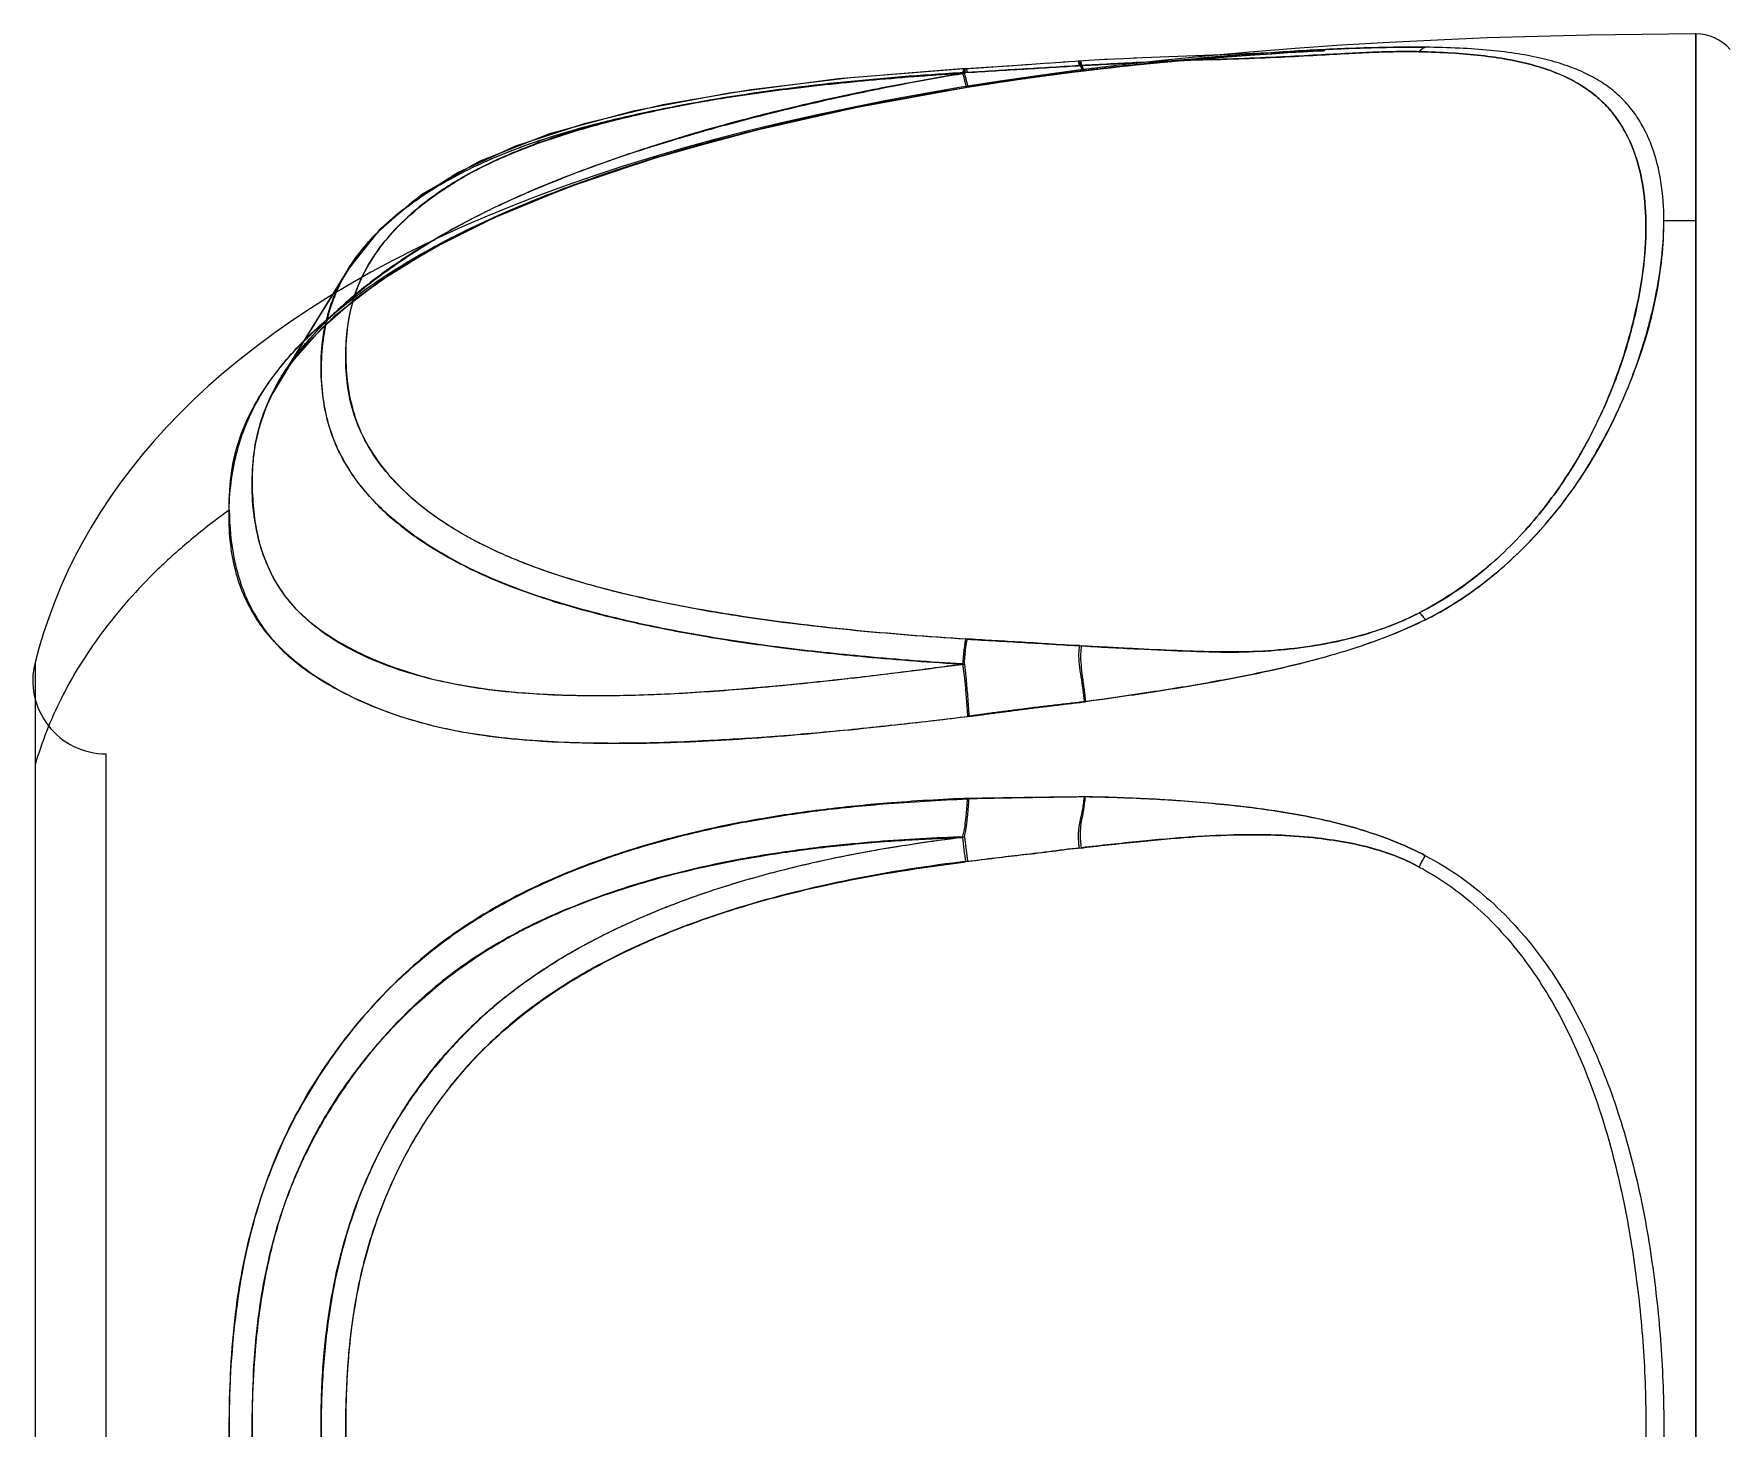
# Model space of a CAD drawing. Header units: millimetres. Extents: x 4086 to 8300, y 123 to 1549.
# Drawn here: x 7337.46 to 7352.25, y 832.77 to 844.93 of the extents above; entities that cross this region are included whole.
import ezdxf

# ---------------------------------------------------------------- set-up
doc = ezdxf.new("R2010")
doc.units = ezdxf.units.MM
doc.layers.add('端子', color=102, linetype='Continuous')

msp = doc.modelspace()

# ---------------------------------------------------------------- linework, layer by layer
at = {"layer": '端子', "color": 0, "linetype": 'Continuous'}
for p, q in [((7351.95, 844.928), (7351.95, 820.609)), ((7351.952, 844.928), (7351.952, 820.609)), ((7346.306, 844.672), (7346.128, 844.66)), ((7346.453, 844.682), (7346.29, 844.671)), ((7346.588, 844.692), (7346.437, 844.681)), ((7346.823, 844.705), (7346.779, 844.702)), ((7346.948, 844.711), (7346.819, 844.705)), ((7347.074, 844.716), (7346.909, 844.709)), ((7347.017, 844.652), (7347.136, 844.665)), ((7347.895, 844.748), (7347.051, 844.716)), ((7347.135, 844.665), (7347.256, 844.677)), ((7347.25, 844.676), (7347.383, 844.689)), ((7347.371, 844.687), (7347.508, 844.7)), ((7347.505, 844.7), (7347.665, 844.713)), ((7347.569, 844.736), (7347.536, 844.735)), ((7347.657, 844.712), (7347.801, 844.724)), ((7347.785, 844.744), (7347.76, 844.743)), ((7347.796, 844.724), (7347.949, 844.735)), ((7348.229, 844.762), (7347.889, 844.748)), ((7347.947, 844.735), (7348.108, 844.746)), ((7348.103, 844.746), (7348.256, 844.756)), ((7348.674, 844.78), (7348.213, 844.761)), ((7348.253, 844.756), (7348.396, 844.765)), ((7348.396, 844.765), (7348.53, 844.772)), ((7348.526, 844.772), (7348.612, 844.777)), ((7348.609, 844.777), (7348.702, 844.781)), ((7348.719, 844.782), (7348.672, 844.78)), ((7345.827, 844.499), (7345.957, 844.519)), ((7345.907, 844.511), (7346.08, 844.536)), ((7346.042, 844.531), (7346.204, 844.554)), ((7346.17, 844.549), (7346.355, 844.574)), ((7346.344, 844.573), (7346.426, 844.583)), ((7346.423, 844.583), (7346.496, 844.592)), ((7346.493, 844.592), (7346.739, 844.621)), ((7346.733, 844.621), (7346.849, 844.634)), ((7346.845, 844.634), (7346.91, 844.641)), ((7346.906, 844.641), (7347.025, 844.653)), ((7345.598, 844.463), (7345.867, 844.505)), ((7345.615, 844.466), (7345.75, 844.487)), ((7340.201, 842.875), (7339.626, 841.947)), ((7340.208, 842.883), (7339.639, 841.965)), ((7337.473, 839.446), (7337.473, 826.091)), ((7338.093, 826.889), (7338.093, 838.649)), ((7345.575, 837.925), (7345.601, 837.713))]:
    msp.add_line(p, q, dxfattribs=at)
for points in [[(7346.819, 844.705), (7346.796, 844.704), (7346.571, 844.691)], [(7345.572, 844.623), (7344.581, 844.545), (7343.714, 844.441), (7342.945, 844.309), (7342.259, 844.145), (7341.663, 843.949), (7341.163, 843.721), (7340.757, 843.461), (7340.436, 843.175), (7340.192, 842.86)], [(7345.586, 844.626), (7344.478, 844.536), (7343.524, 844.413), (7342.687, 844.254), (7341.959, 844.057), (7341.346, 843.815), (7340.854, 843.534), (7340.474, 843.218), (7340.195, 842.865)], [(7346.128, 844.66), (7345.946, 844.646), (7345.745, 844.633), (7345.572, 844.622)], [(7346.145, 844.662), (7345.963, 844.648), (7345.762, 844.635), (7345.587, 844.625)], [(7339.623, 841.943), (7339.815, 842.199), (7340.099, 842.481), (7340.476, 842.773), (7340.933, 843.055), (7341.472, 843.325), (7342.112, 843.589), (7342.85, 843.84), (7343.675, 844.071), (7344.593, 844.28), (7345.614, 844.466)], [(7339.523, 841.753), (7339.711, 842.065), (7339.974, 842.363), (7340.273, 842.623), (7340.624, 842.87), (7341.076, 843.133), (7341.628, 843.396), (7342.262, 843.645), (7342.98, 843.879), (7343.779, 844.095), (7344.652, 844.291)]]:
    msp.add_lwpolyline(points, dxfattribs=at)
for centre, radius, start, end in [((7351.952, 844.528), 0.4, 41.6106, 90), ((7352.126, 776.041), 67.258, 90.15003, 90.38633), ((7338.093, 839.289), 0.64, 165.7318, 270), ((7275.228, 829.138), 70.879, 6.94435, 7.11695)]:
    msp.add_arc(centre, radius, start, end, dxfattribs=at)
msp.add_open_spline([(7351.95, 844.928), (7341.855, 844.898), (7338.198, 842.297), (7337.473, 839.446)], degree=3, dxfattribs=at)
for points, knots in [([(7349.595, 844.812), (7349.513, 844.813), (7349.344, 844.813), (7349.087, 844.807), (7348.823, 844.798), (7348.554, 844.784), (7348.281, 844.767), (7348.006, 844.747), (7347.73, 844.725), (7347.454, 844.7), (7347.176, 844.672), (7346.899, 844.642), (7346.714, 844.62), (7346.621, 844.608)], [0, 0, 0, 0, 0.08305, 0.169549, 0.258491, 0.348955, 0.440734, 0.533177, 0.625964, 0.719235, 0.812637, 0.906307, 1, 1, 1, 1]), ([(7346.63, 844.61), (7346.723, 844.621), (7346.907, 844.643), (7347.184, 844.673), (7347.461, 844.7), (7347.736, 844.725), (7348.012, 844.748), (7348.285, 844.768), (7348.557, 844.785), (7348.826, 844.798), (7349.089, 844.808), (7349.345, 844.813), (7349.513, 844.813), (7349.595, 844.812)], [0, 0, 0, 0, 0.093854, 0.187473, 0.280958, 0.374134, 0.466901, 0.559404, 0.651198, 0.741598, 0.830517, 0.916949, 1, 1, 1, 1]), ([(7349.595, 844.812), (7349.592, 844.811), (7349.587, 844.81), (7349.578, 844.806), (7349.57, 844.802), (7349.562, 844.796), (7349.555, 844.789), (7349.548, 844.782), (7349.543, 844.776), (7349.541, 844.773)], [0, 0, 0, 0, 0.13229, 0.266119, 0.402908, 0.543669, 0.689611, 0.841365, 1, 1, 1, 1]), ([(7349.541, 844.773), (7349.548, 844.783), (7349.564, 844.8), (7349.585, 844.81), (7349.595, 844.812)], [0, 0, 0, 0, 0.529943, 1, 1, 1, 1]), ([(7349.595, 839.819), (7349.796, 839.922), (7350.165, 840.164), (7350.554, 840.539), (7350.812, 840.859), (7351.029, 841.173), (7351.248, 841.568), (7351.443, 842.037), (7351.574, 842.484), (7351.653, 842.902), (7351.682, 843.285), (7351.659, 843.633), (7351.594, 843.896), (7351.514, 844.082), (7351.441, 844.208), (7351.352, 844.323), (7351.246, 844.426), (7351.12, 844.517), (7350.974, 844.595), (7350.806, 844.662), (7350.614, 844.716), (7350.397, 844.758), (7350.153, 844.787), (7349.883, 844.806), (7349.694, 844.811), (7349.595, 844.812)], [0, 0, 0, 0, 0.093655, 0.182269, 0.224277, 0.264735, 0.341123, 0.4115, 0.476113, 0.534932, 0.588061, 0.635971, 0.679501, 0.700039, 0.720083, 0.740009, 0.760315, 0.781569, 0.804342, 0.829193, 0.856685, 0.887306, 0.921319, 0.958874, 1, 1, 1, 1]), ([(7346.578, 844.651), (7346.575, 844.664), (7346.566, 844.706), (7346.579, 844.665), (7346.591, 844.645), (7346.598, 844.614), (7346.617, 844.606), (7346.621, 844.608)], [0, 0, 0, 0, 0.282396, 0.38473, 0.655966, 0.896884, 1, 1, 1, 1]), ([(7346.578, 844.651), (7346.748, 844.661), (7347.072, 844.678), (7347.535, 844.701), (7347.95, 844.709), (7348.317, 844.726), (7348.637, 844.742), (7348.914, 844.758), (7349.151, 844.77), (7349.356, 844.775), (7349.483, 844.775), (7349.541, 844.773)], [0, 0, 0, 0, 0.172222, 0.328315, 0.468722, 0.592389, 0.69983, 0.792752, 0.872377, 0.940554, 1, 1, 1, 1]), ([(7346.596, 844.653), (7346.593, 844.666), (7346.583, 844.712), (7346.596, 844.658), (7346.605, 844.639), (7346.615, 844.605), (7346.628, 844.608), (7346.63, 844.61)], [0, 0, 0, 0, 0.284662, 0.464129, 0.73404, 0.948518, 1, 1, 1, 1]), ([(7349.541, 844.773), (7349.483, 844.775), (7349.357, 844.775), (7349.153, 844.77), (7348.916, 844.758), (7348.641, 844.743), (7348.323, 844.727), (7347.958, 844.71), (7347.546, 844.701), (7347.086, 844.679), (7346.764, 844.662), (7346.596, 844.653)], [0, 0, 0, 0, 0.059614, 0.127925, 0.207646, 0.300651, 0.408165, 0.53183, 0.672127, 0.828046, 1, 1, 1, 1]), ([(7349.541, 839.88), (7349.733, 839.977), (7350.084, 840.21), (7350.52, 840.638), (7350.859, 841.098), (7351.114, 841.564), (7351.297, 842.02), (7351.422, 842.453), (7351.499, 842.86), (7351.525, 843.235), (7351.503, 843.576), (7351.442, 843.836), (7351.367, 844.02), (7351.297, 844.146), (7351.212, 844.261), (7351.111, 844.365), (7350.992, 844.457), (7350.799, 844.57), (7350.567, 844.653), (7350.305, 844.71), (7350.072, 844.743), (7349.815, 844.764), (7349.635, 844.771), (7349.541, 844.773)], [0, 0, 0, 0, 0.092667, 0.180314, 0.262172, 0.338241, 0.408663, 0.473534, 0.532773, 0.586593, 0.63539, 0.679813, 0.700767, 0.721222, 0.741564, 0.762228, 0.783695, 0.806506, 0.8584, 0.888721, 0.922371, 0.959465, 1, 1, 1, 1]), ([(7349.541, 844.773), (7349.636, 844.771), (7349.816, 844.765), (7350.073, 844.743), (7350.304, 844.71), (7350.511, 844.665), (7350.694, 844.608), (7350.853, 844.539), (7350.992, 844.458), (7351.111, 844.365), (7351.212, 844.261), (7351.325, 844.107), (7351.431, 843.882), (7351.503, 843.577), (7351.525, 843.235), (7351.498, 842.86), (7351.423, 842.453), (7351.299, 842.019), (7351.113, 841.564), (7350.859, 841.099), (7350.521, 840.637), (7350.084, 840.211), (7349.732, 839.978), (7349.541, 839.88)], [0, 0, 0, 0, 0.040629, 0.077683, 0.111251, 0.141524, 0.168803, 0.19358, 0.216413, 0.237851, 0.258449, 0.278751, 0.320152, 0.364602, 0.413348, 0.467156, 0.526458, 0.59133, 0.661711, 0.73782, 0.819646, 0.907369, 1, 1, 1, 1]), ([(7345.575, 844.586), (7345.447, 844.565), (7345.193, 844.521), (7344.792, 844.445), (7344.441, 844.372), (7344.152, 844.306), (7343.9, 844.245), (7343.61, 844.171), (7343.26, 844.074), (7342.888, 843.961), (7342.516, 843.837), (7342.169, 843.709), (7341.853, 843.582), (7341.559, 843.453), (7341.294, 843.323), (7341.047, 843.191), (7340.823, 843.058), (7340.617, 842.923), (7340.438, 842.794), (7340.293, 842.68), (7340.182, 842.584), (7340.092, 842.503), (7339.999, 842.413), (7339.888, 842.296), (7339.78, 842.169), (7339.682, 842.036), (7339.59, 841.893), (7339.505, 841.728), (7339.434, 841.541), (7339.385, 841.342), (7339.363, 841.114), (7339.366, 840.882), (7339.392, 840.634), (7339.453, 840.383), (7339.573, 840.121), (7339.767, 839.876), (7340.042, 839.663), (7340.37, 839.489), (7340.732, 839.353), (7341.069, 839.268), (7341.417, 839.209), (7341.753, 839.175), (7342.118, 839.159), (7342.469, 839.156), (7342.826, 839.165), (7343.177, 839.182), (7343.501, 839.205), (7343.792, 839.229), (7344.007, 839.249), (7344.189, 839.268), (7344.366, 839.286), (7344.603, 839.312), (7344.862, 839.343), (7345.115, 839.374), (7345.343, 839.404), (7345.49, 839.424), (7345.56, 839.433)], [0, 0, 0, 0, 0.026108, 0.052247, 0.082387, 0.098715, 0.11217, 0.134728, 0.15924, 0.185575, 0.21327, 0.238441, 0.260294, 0.282204, 0.303259, 0.320038, 0.33865, 0.356093, 0.369734, 0.383207, 0.393386, 0.399408, 0.40762, 0.419485, 0.432167, 0.441199, 0.452831, 0.466576, 0.478664, 0.493083, 0.507898, 0.524879, 0.53996, 0.558093, 0.576997, 0.59765, 0.620531, 0.646835, 0.672489, 0.698558, 0.716873, 0.743782, 0.766859, 0.790644, 0.814806, 0.839001, 0.861662, 0.880505, 0.898002, 0.905394, 0.917352, 0.934052, 0.953515, 0.970057, 0.985575, 1, 1, 1, 1]), ([(7345.575, 839.43), (7345.317, 839.396), (7344.818, 839.331), (7344.092, 839.251), (7343.417, 839.192), (7342.798, 839.158), (7342.238, 839.151), (7341.734, 839.173), (7341.281, 839.225), (7340.874, 839.308), (7340.509, 839.424), (7340.188, 839.57), (7339.915, 839.748), (7339.696, 839.956), (7339.537, 840.195), (7339.433, 840.453), (7339.377, 840.721), (7339.36, 840.992), (7339.376, 841.263), (7339.433, 841.534), (7339.539, 841.804), (7339.7, 842.073), (7339.92, 842.337), (7340.193, 842.598), (7340.513, 842.85), (7340.874, 843.091), (7341.275, 843.319), (7341.72, 843.532), (7342.217, 843.734), (7342.774, 843.926), (7343.392, 844.111), (7344.069, 844.286), (7344.798, 844.447), (7345.301, 844.541), (7345.56, 844.584)], [0, 0, 0, 0, 0.052505, 0.101852, 0.147629, 0.18944, 0.227057, 0.26084, 0.291337, 0.319158, 0.344849, 0.368518, 0.390259, 0.410347, 0.429317, 0.447806, 0.466165, 0.484448, 0.502592, 0.520943, 0.54013, 0.560929, 0.584038, 0.60949, 0.63703, 0.666326, 0.697193, 0.730192, 0.766071, 0.805552, 0.84913, 0.896445, 0.946924, 1, 1, 1, 1]), ([(7345.56, 839.433), (7345.278, 839.45), (7344.75, 839.49), (7344.014, 839.568), (7343.378, 839.66), (7342.831, 839.763), (7342.363, 839.873), (7341.967, 839.986), (7341.631, 840.104), (7341.34, 840.227), (7341.08, 840.359), (7340.843, 840.503), (7340.632, 840.659), (7340.449, 840.825), (7340.295, 841), (7340.169, 841.187), (7340.072, 841.391), (7340.003, 841.62), (7339.966, 841.876), (7339.963, 842.143), (7339.999, 842.398), (7340.07, 842.629), (7340.171, 842.836), (7340.302, 843.028), (7340.462, 843.207), (7340.649, 843.373), (7340.862, 843.528), (7341.099, 843.671), (7341.361, 843.803), (7341.656, 843.925), (7341.993, 844.041), (7342.388, 844.152), (7342.857, 844.261), (7343.412, 844.364), (7344.065, 844.456), (7344.797, 844.533), (7345.312, 844.571), (7345.575, 844.586)], [0, 0, 0, 0, 0.063259, 0.118185, 0.16549, 0.206791, 0.242539, 0.272857, 0.298935, 0.32205, 0.343499, 0.364119, 0.38381, 0.402025, 0.419264, 0.435836, 0.452145, 0.469604, 0.489142, 0.509798, 0.529129, 0.546522, 0.563415, 0.580582, 0.598273, 0.616863, 0.63641, 0.657047, 0.678659, 0.702019, 0.728188, 0.758259, 0.793831, 0.835631, 0.884455, 0.941205, 1, 1, 1, 1]), ([(7345.56, 844.584), (7345.279, 844.567), (7344.753, 844.528), (7344.018, 844.449), (7343.384, 844.357), (7342.837, 844.255), (7342.37, 844.147), (7341.974, 844.034), (7341.637, 843.917), (7341.346, 843.794), (7341.086, 843.662), (7340.85, 843.519), (7340.639, 843.365), (7340.454, 843.201), (7340.3, 843.025), (7340.175, 842.837), (7340.076, 842.634), (7340.005, 842.408), (7339.967, 842.156), (7339.963, 841.89), (7339.996, 841.633), (7340.065, 841.401), (7340.165, 841.193), (7340.294, 841), (7340.451, 840.821), (7340.636, 840.654), (7340.847, 840.499), (7341.081, 840.356), (7341.341, 840.224), (7341.632, 840.102), (7341.964, 839.986), (7342.353, 839.874), (7342.814, 839.766), (7343.36, 839.662), (7344.002, 839.569), (7344.751, 839.488), (7345.287, 839.448), (7345.575, 839.431)], [0, 0, 0, 0, 0.063077, 0.117871, 0.165084, 0.20632, 0.24203, 0.272332, 0.2984, 0.321517, 0.342943, 0.363495, 0.383108, 0.401306, 0.418603, 0.435325, 0.451618, 0.468828, 0.48798, 0.508562, 0.528087, 0.545576, 0.562417, 0.579508, 0.59715, 0.615664, 0.635071, 0.655531, 0.676994, 0.700157, 0.725972, 0.755582, 0.790616, 0.831747, 0.879773, 0.935578, 1, 1, 1, 1]), ([(7345.601, 844.594), (7345.263, 844.573), (7344.591, 844.522), (7343.6, 844.401), (7342.798, 844.25), (7342.188, 844.09), (7341.765, 843.948), (7341.38, 843.781), (7341.042, 843.589), (7340.758, 843.375), (7340.53, 843.144), (7340.36, 842.898), (7340.248, 842.644), (7340.191, 842.385), (7340.177, 842.126), (7340.193, 841.868), (7340.247, 841.609), (7340.355, 841.353), (7340.525, 841.108), (7340.752, 840.876), (7341.035, 840.662), (7341.37, 840.469), (7341.753, 840.302), (7342.175, 840.16), (7342.626, 840.039), (7343.096, 839.938), (7343.745, 839.826), (7344.577, 839.725), (7345.248, 839.673), (7345.586, 839.652)], [0, 0, 0, 0, 0.078487, 0.155938, 0.231116, 0.267307, 0.301897, 0.33436, 0.36429, 0.391601, 0.416458, 0.43918, 0.4603, 0.48044, 0.500281, 0.520144, 0.540259, 0.561254, 0.583983, 0.608874, 0.636146, 0.665918, 0.698214, 0.73273, 0.768928, 0.80618, 0.844107, 0.921482, 1, 1, 1, 1]), ([(7345.601, 839.65), (7345.263, 839.67), (7344.591, 839.722), (7343.6, 839.843), (7342.798, 839.993), (7342.188, 840.153), (7341.765, 840.295), (7341.38, 840.463), (7341.042, 840.655), (7340.758, 840.869), (7340.53, 841.1), (7340.36, 841.345), (7340.248, 841.599), (7340.191, 841.859), (7340.177, 842.117), (7340.193, 842.376), (7340.247, 842.635), (7340.355, 842.891), (7340.525, 843.135), (7340.752, 843.367), (7341.035, 843.582), (7341.37, 843.775), (7341.753, 843.941), (7342.175, 844.084), (7342.626, 844.204), (7343.096, 844.305), (7343.745, 844.418), (7344.577, 844.518), (7345.248, 844.57), (7345.586, 844.591)], [0, 0, 0, 0, 0.078486, 0.155938, 0.231117, 0.267307, 0.301897, 0.33436, 0.36429, 0.391602, 0.416459, 0.439181, 0.460302, 0.480443, 0.500284, 0.520146, 0.540261, 0.561256, 0.583984, 0.608875, 0.636146, 0.665918, 0.698214, 0.73273, 0.768928, 0.80618, 0.844107, 0.921481, 1, 1, 1, 1]), ([(7345.586, 844.591), (7345.585, 844.596), (7345.584, 844.602), (7345.581, 844.61), (7345.579, 844.615), (7345.577, 844.618), (7345.575, 844.621), (7345.573, 844.623), (7345.57, 844.623), (7345.567, 844.618), (7345.564, 844.61), (7345.562, 844.598), (7345.561, 844.589), (7345.56, 844.584)], [0, 0, 0, 0, 0.185142, 0.261274, 0.325696, 0.37804, 0.418352, 0.447813, 0.470941, 0.532367, 0.641496, 0.79896, 1, 1, 1, 1]), ([(7345.56, 844.584), (7345.564, 844.573), (7345.569, 844.552), (7345.577, 844.523), (7345.582, 844.499), (7345.586, 844.482), (7345.589, 844.47), (7345.593, 844.464), (7345.597, 844.463), (7345.599, 844.463)], [0, 0, 0, 0, 0.271753, 0.503815, 0.676035, 0.840764, 0.917978, 0.965399, 1, 1, 1, 1]), ([(7345.575, 844.587), (7345.575, 844.592), (7345.576, 844.601), (7345.579, 844.613), (7345.581, 844.621), (7345.584, 844.626), (7345.588, 844.626), (7345.589, 844.624), (7345.591, 844.621), (7345.593, 844.618), (7345.595, 844.613), (7345.598, 844.605), (7345.6, 844.599), (7345.601, 844.594)], [0, 0, 0, 0, 0.200942, 0.358244, 0.467153, 0.528326, 0.551403, 0.580895, 0.621285, 0.673737, 0.738283, 0.814553, 1, 1, 1, 1]), ([(7345.575, 844.587), (7345.578, 844.574), (7345.584, 844.552), (7345.59, 844.524), (7345.595, 844.507), (7345.599, 844.494), (7345.602, 844.483), (7345.607, 844.473), (7345.611, 844.466), (7345.614, 844.466), (7345.615, 844.467)], [0, 0, 0, 0, 0.316549, 0.521806, 0.649029, 0.720769, 0.832231, 0.93086, 0.972214, 1, 1, 1, 1]), ([(7346.578, 844.652), (7346.488, 844.646), (7346.311, 844.634), (7346.056, 844.62), (7345.815, 844.606), (7345.662, 844.593), (7345.586, 844.592)], [0, 0, 0, 0, 0.269909, 0.537134, 0.770897, 1, 1, 1, 1]), ([(7346.621, 844.608), (7346.613, 844.607), (7346.565, 844.602), (7346.477, 844.59), (7346.356, 844.575), (7346.234, 844.558), (7346.111, 844.541), (7345.989, 844.523), (7345.867, 844.505), (7345.746, 844.487), (7345.656, 844.473), (7345.608, 844.465), (7345.599, 844.463)], [0, 0, 0, 0, 0.022782, 0.14064, 0.258132, 0.378324, 0.497782, 0.617295, 0.737698, 0.856121, 0.973822, 1, 1, 1, 1]), ([(7345.601, 844.594), (7345.683, 844.596), (7345.847, 844.609), (7346.095, 844.622), (7346.345, 844.637), (7346.512, 844.648), (7346.596, 844.653)], [0, 0, 0, 0, 0.246351, 0.495431, 0.747263, 1, 1, 1, 1]), ([(7345.615, 844.467), (7345.623, 844.468), (7345.671, 844.475), (7345.759, 844.489), (7345.881, 844.508), (7346.003, 844.526), (7346.126, 844.543), (7346.249, 844.56), (7346.372, 844.577), (7346.494, 844.593), (7346.58, 844.603), (7346.626, 844.609), (7346.63, 844.61)], [0, 0, 0, 0, 0.022919, 0.142122, 0.261469, 0.38318, 0.504089, 0.624932, 0.746395, 0.865207, 0.985639, 1, 1, 1, 1]), ([(7345.615, 838.974), (7345.414, 838.95), (7344.994, 838.901), (7344.365, 838.836), (7343.757, 838.786), (7343.212, 838.756), (7342.74, 838.741), (7342.326, 838.74), (7341.947, 838.753), (7341.591, 838.781), (7341.257, 838.825), (7340.948, 838.888), (7340.656, 838.971), (7340.377, 839.076), (7340.117, 839.201), (7339.884, 839.342), (7339.686, 839.497), (7339.522, 839.662), (7339.393, 839.835), (7339.294, 840.018), (7339.223, 840.221), (7339.176, 840.453), (7339.159, 840.712), (7339.173, 840.979), (7339.216, 841.232), (7339.284, 841.459), (7339.374, 841.664), (7339.487, 841.858), (7339.628, 842.049), (7339.804, 842.245), (7340.018, 842.444), (7340.264, 842.64), (7340.536, 842.828), (7340.83, 843.006), (7341.148, 843.177), (7341.502, 843.345), (7341.904, 843.515), (7342.368, 843.687), (7342.904, 843.86), (7343.511, 844.031), (7344.174, 844.193), (7344.876, 844.34), (7345.355, 844.424), (7345.599, 844.464)], [0, 0, 0, 0, 0.039324, 0.082152, 0.122636, 0.157715, 0.188111, 0.214208, 0.238086, 0.261658, 0.283486, 0.303347, 0.32283, 0.342327, 0.361203, 0.378754, 0.394987, 0.40999, 0.423706, 0.436681, 0.450174, 0.465363, 0.482438, 0.500385, 0.517143, 0.532119, 0.546345, 0.560532, 0.575451, 0.592384, 0.611569, 0.632061, 0.653478, 0.675615, 0.698667, 0.723662, 0.751503, 0.783352, 0.819713, 0.860772, 0.905682, 0.952131, 1, 1, 1, 1]), ([(7339.166, 840.776), (7339.165, 840.89), (7339.175, 841.106), (7339.252, 841.413), (7339.382, 841.699), (7339.572, 841.985), (7339.836, 842.28), (7340.168, 842.572), (7340.547, 842.839), (7340.97, 843.088), (7341.472, 843.335), (7342.058, 843.577), (7342.789, 843.83), (7343.62, 844.066), (7344.591, 844.288), (7345.259, 844.409), (7345.615, 844.466)], [0, 0, 0, 0, 0.042999, 0.080906, 0.118615, 0.161019, 0.210233, 0.267369, 0.327267, 0.385102, 0.452464, 0.538017, 0.624279, 0.744062, 0.86389, 1, 1, 1, 1]), ([(7349.595, 839.82), (7349.664, 839.853), (7349.802, 839.929), (7350.006, 840.063), (7350.212, 840.223), (7350.418, 840.411), (7350.62, 840.623), (7350.813, 840.858), (7350.991, 841.113), (7351.154, 841.392), (7351.3, 841.694), (7351.43, 842.009), (7351.537, 842.33), (7351.614, 842.653), (7351.661, 842.975), (7351.674, 843.19), (7351.673, 843.298)], [0, 0, 0, 0, 0.054217, 0.111424, 0.172566, 0.238388, 0.30843, 0.380013, 0.452818, 0.5288, 0.6081, 0.689681, 0.769994, 0.847595, 0.923918, 1, 1, 1, 1]), ([(7339.166, 840.776), (7339.053, 840.694), (7338.837, 840.527), (7338.452, 840.183), (7338.125, 839.815), (7337.861, 839.428), (7337.7, 839.141), (7337.57, 838.849), (7337.502, 838.651), (7337.473, 838.552)], [0, 0, 0, 0, 0.147625, 0.286918, 0.544057, 0.664011, 0.779398, 0.891114, 1, 1, 1, 1]), ([(7339.166, 840.776), (7339.168, 840.632), (7339.193, 840.344), (7339.331, 839.923), (7339.607, 839.537), (7340.041, 839.228), (7340.592, 838.978), (7341.273, 838.808), (7342.04, 838.742), (7342.871, 838.737), (7343.738, 838.781), (7344.654, 838.864), (7345.28, 838.937), (7345.602, 838.976)], [0, 0, 0, 0, 0.057595, 0.114849, 0.175176, 0.243697, 0.325558, 0.415711, 0.523195, 0.632284, 0.747923, 0.870057, 1, 1, 1, 1]), ([(7346.578, 839.592), (7346.748, 839.582), (7347.072, 839.565), (7347.535, 839.544), (7347.95, 839.532), (7348.318, 839.551), (7348.639, 839.592), (7348.916, 839.648), (7349.154, 839.716), (7349.36, 839.792), (7349.484, 839.85), (7349.541, 839.88)], [0, 0, 0, 0, 0.169444, 0.323006, 0.461099, 0.582821, 0.689256, 0.782441, 0.863819, 0.935411, 1, 1, 1, 1]), ([(7349.541, 839.88), (7349.534, 839.876), (7349.52, 839.869), (7349.491, 839.854), (7349.441, 839.83), (7349.368, 839.797), (7349.281, 839.762), (7349.165, 839.721), (7349.02, 839.677), (7348.789, 839.62), (7348.495, 839.569), (7348.133, 839.538), (7347.76, 839.537), (7347.378, 839.551), (7347.057, 839.566), (7346.829, 839.578), (7346.696, 839.585), (7346.629, 839.589), (7346.596, 839.591)], [0, 0, 0, 0, 0.008129, 0.016224, 0.032318, 0.064139, 0.095523, 0.126523, 0.187495, 0.247177, 0.364631, 0.485353, 0.610604, 0.737871, 0.867112, 0.932952, 0.966319, 1, 1, 1, 1]), ([(7349.595, 839.819), (7349.51, 839.776), (7349.321, 839.692), (7349.011, 839.577), (7348.649, 839.47), (7348.23, 839.37), (7347.752, 839.276), (7347.21, 839.186), (7346.825, 839.131), (7346.621, 839.103)], [0, 0, 0, 0, 0.093956, 0.200865, 0.323145, 0.462843, 0.620858, 0.798761, 1, 1, 1, 1]), ([(7349.595, 839.82), (7349.511, 839.778), (7349.326, 839.695), (7349.019, 839.581), (7348.658, 839.472), (7348.24, 839.37), (7347.762, 839.275), (7347.219, 839.185), (7346.835, 839.131), (7346.63, 839.104)], [0, 0, 0, 0, 0.091997, 0.198353, 0.320938, 0.46104, 0.61953, 0.798037, 1, 1, 1, 1]), ([(7349.595, 839.82), (7349.59, 839.826), (7349.581, 839.837), (7349.567, 839.854), (7349.554, 839.868), (7349.545, 839.876), (7349.541, 839.88)], [0, 0, 0, 0, 0.291338, 0.557709, 0.795199, 1, 1, 1, 1]), ([(7345.586, 839.652), (7345.583, 839.639), (7345.578, 839.609), (7345.568, 839.536), (7345.563, 839.476), (7345.56, 839.433)], [0, 0, 0, 0, 0.181784, 0.425283, 1, 1, 1, 1]), ([(7345.575, 839.431), (7345.577, 839.473), (7345.582, 839.533), (7345.592, 839.606), (7345.598, 839.637), (7345.601, 839.65)], [0, 0, 0, 0, 0.574642, 0.818143, 1, 1, 1, 1]), ([(7346.578, 839.593), (7346.488, 839.595), (7346.311, 839.609), (7346.056, 839.623), (7345.815, 839.638), (7345.662, 839.646), (7345.586, 839.653)], [0, 0, 0, 0, 0.270088, 0.537383, 0.771044, 1, 1, 1, 1]), ([(7345.601, 839.65), (7345.682, 839.643), (7345.847, 839.636), (7346.095, 839.62), (7346.345, 839.607), (7346.512, 839.594), (7346.596, 839.592)], [0, 0, 0, 0, 0.246456, 0.495545, 0.74738, 1, 1, 1, 1]), ([(7346.578, 839.592), (7346.573, 839.569), (7346.569, 839.514), (7346.575, 839.423), (7346.591, 839.32), (7346.607, 839.212), (7346.617, 839.139), (7346.621, 839.103)], [0, 0, 0, 0, 0.146065, 0.335256, 0.550801, 0.780247, 1, 1, 1, 1]), ([(7346.596, 839.592), (7346.591, 839.569), (7346.586, 839.512), (7346.591, 839.423), (7346.603, 839.318), (7346.618, 839.212), (7346.627, 839.138), (7346.63, 839.104)], [0, 0, 0, 0, 0.143292, 0.344145, 0.543528, 0.788822, 1, 1, 1, 1]), ([(7345.56, 839.433), (7345.562, 839.419), (7345.568, 839.378), (7345.576, 839.299), (7345.585, 839.212), (7345.592, 839.128), (7345.597, 839.054), (7345.601, 839.003), (7345.602, 838.976)], [0, 0, 0, 0, 0.091096, 0.27632, 0.51583, 0.663098, 0.82621, 1, 1, 1, 1]), ([(7345.575, 839.431), (7345.58, 839.394), (7345.587, 839.332), (7345.594, 839.252), (7345.6, 839.18), (7345.606, 839.11), (7345.611, 839.037), (7345.614, 838.994), (7345.615, 838.974)], [0, 0, 0, 0, 0.240142, 0.411995, 0.52353, 0.715992, 0.869439, 1, 1, 1, 1]), ([(7346.621, 839.103), (7346.613, 839.102), (7346.565, 839.097), (7346.477, 839.087), (7346.356, 839.073), (7346.234, 839.058), (7346.111, 839.043), (7345.989, 839.028), (7345.867, 839.012), (7345.746, 838.996), (7345.658, 838.984), (7345.61, 838.977), (7345.602, 838.976)], [0, 0, 0, 0, 0.02289, 0.141276, 0.259268, 0.379947, 0.499864, 0.619811, 0.740617, 0.859402, 0.977444, 1, 1, 1, 1]), ([(7345.615, 838.975), (7345.623, 838.976), (7345.671, 838.983), (7345.759, 838.995), (7345.881, 839.011), (7346.003, 839.027), (7346.126, 839.043), (7346.249, 839.058), (7346.372, 839.073), (7346.494, 839.088), (7346.58, 839.098), (7346.625, 839.103), (7346.63, 839.104)], [0, 0, 0, 0, 0.022832, 0.141962, 0.261246, 0.382933, 0.503837, 0.62469, 0.74618, 0.865047, 0.985584, 1, 1, 1, 1]), ([(7345.615, 838.262), (7345.376, 838.252), (7344.952, 838.227), (7344.348, 838.167), (7343.829, 838.092), (7343.334, 837.995), (7342.853, 837.874), (7342.344, 837.711), (7341.798, 837.486), (7341.23, 837.174), (7340.674, 836.742), (7340.17, 836.186), (7339.731, 835.516), (7339.401, 834.737), (7339.206, 833.866), (7339.152, 832.925), (7339.183, 831.977), (7339.33, 831.066), (7339.614, 830.244), (7340.034, 829.532), (7340.535, 828.933), (7341.093, 828.461), (7341.674, 828.116), (7342.234, 827.87), (7342.766, 827.691), (7343.263, 827.561), (7343.773, 827.458), (7344.305, 827.379), (7344.922, 827.316), (7345.358, 827.291), (7345.602, 827.281)], [0, 0, 0, 0, 0.037272, 0.066293, 0.094445, 0.119035, 0.144822, 0.171736, 0.202224, 0.236738, 0.27231, 0.311362, 0.353278, 0.396402, 0.442618, 0.491552, 0.542845, 0.590278, 0.634789, 0.677413, 0.718433, 0.755855, 0.790791, 0.823283, 0.851048, 0.878137, 0.903321, 0.931985, 0.961901, 1, 1, 1, 1]), ([(7345.615, 827.276), (7345.376, 827.285), (7344.95, 827.31), (7344.344, 827.371), (7343.821, 827.447), (7343.322, 827.545), (7342.837, 827.668), (7342.322, 827.834), (7341.774, 828.063), (7341.205, 828.379), (7340.654, 828.814), (7340.155, 829.371), (7339.723, 830.037), (7339.398, 830.81), (7339.206, 831.671), (7339.152, 832.602), (7339.182, 833.542), (7339.324, 834.445), (7339.599, 835.26), (7340.01, 835.971), (7340.504, 836.572), (7341.057, 837.051), (7341.639, 837.403), (7342.203, 837.655), (7342.742, 837.839), (7343.245, 837.972), (7343.76, 838.077), (7344.297, 838.158), (7344.919, 838.221), (7345.357, 838.246), (7345.602, 838.256)], [0, 0, 0, 0, 0.037346, 0.066522, 0.094836, 0.119607, 0.145717, 0.172825, 0.203746, 0.238209, 0.273832, 0.312707, 0.354189, 0.396884, 0.442618, 0.491003, 0.541878, 0.588836, 0.633021, 0.675089, 0.716019, 0.753622, 0.788525, 0.821631, 0.84968, 0.877239, 0.902676, 0.931579, 0.961741, 1, 1, 1, 1]), ([(7345.56, 837.92), (7345.562, 837.927), (7345.568, 837.95), (7345.577, 837.997), (7345.585, 838.054), (7345.592, 838.117), (7345.598, 838.182), (7345.601, 838.23), (7345.602, 838.256)], [0, 0, 0, 0, 0.06785, 0.207365, 0.424473, 0.575559, 0.767599, 1, 1, 1, 1]), ([(7345.575, 837.926), (7345.579, 837.94), (7345.585, 837.966), (7345.591, 838.004), (7345.595, 838.034), (7345.599, 838.065), (7345.603, 838.106), (7345.608, 838.156), (7345.612, 838.203), (7345.614, 838.237), (7345.615, 838.255), (7345.615, 838.262)], [0, 0, 0, 0, 0.129337, 0.24372, 0.335384, 0.398207, 0.523352, 0.697898, 0.836337, 0.940678, 1, 1, 1, 1]), ([(7346.621, 838.274), (7346.613, 838.274), (7346.565, 838.273), (7346.477, 838.272), (7346.356, 838.27), (7346.234, 838.268), (7346.112, 838.266), (7345.989, 838.264), (7345.867, 838.262), (7345.746, 838.259), (7345.658, 838.258), (7345.61, 838.257), (7345.602, 838.256)], [0, 0, 0, 0, 0.022969, 0.141525, 0.259623, 0.380373, 0.500317, 0.620244, 0.740992, 0.859678, 0.977545, 1, 1, 1, 1]), ([(7345.615, 838.262), (7345.623, 838.262), (7345.671, 838.263), (7345.759, 838.265), (7345.881, 838.267), (7346.004, 838.269), (7346.126, 838.271), (7346.249, 838.272), (7346.372, 838.274), (7346.494, 838.275), (7346.58, 838.276), (7346.626, 838.276), (7346.63, 838.276)], [0, 0, 0, 0, 0.022863, 0.14183, 0.260988, 0.382598, 0.503473, 0.624353, 0.745921, 0.864898, 0.985583, 1, 1, 1, 1]), ([(7346.578, 837.827), (7346.576, 837.84), (7346.573, 837.865), (7346.571, 837.901), (7346.57, 837.934), (7346.571, 837.964), (7346.573, 837.993), (7346.576, 838.021), (7346.582, 838.05), (7346.588, 838.081), (7346.597, 838.117), (7346.606, 838.159), (7346.615, 838.212), (7346.619, 838.251), (7346.621, 838.273)], [0, 0, 0, 0, 0.086687, 0.166589, 0.238961, 0.30505, 0.367659, 0.429432, 0.493716, 0.563749, 0.64343, 0.738024, 0.853211, 1, 1, 1, 1]), ([(7346.596, 837.831), (7346.591, 837.872), (7346.585, 837.942), (7346.592, 838.036), (7346.609, 838.121), (7346.622, 838.2), (7346.629, 838.255), (7346.63, 838.276)], [0, 0, 0, 0, 0.28, 0.466668, 0.624804, 0.862257, 1, 1, 1, 1]), ([(7349.595, 837.761), (7349.515, 837.803), (7349.349, 837.879), (7349.09, 837.973), (7348.825, 838.047), (7348.555, 838.107), (7348.282, 838.153), (7348.007, 838.19), (7347.731, 838.218), (7347.454, 838.241), (7347.176, 838.257), (7346.899, 838.269), (7346.714, 838.273), (7346.621, 838.274)], [0, 0, 0, 0, 0.089703, 0.17991, 0.270499, 0.361228, 0.452364, 0.543572, 0.634736, 0.726112, 0.817401, 0.908773, 1, 1, 1, 1]), ([(7346.63, 838.276), (7346.723, 838.275), (7346.907, 838.27), (7347.184, 838.259), (7347.461, 838.242), (7347.737, 838.219), (7348.012, 838.19), (7348.286, 838.154), (7348.559, 838.107), (7348.828, 838.048), (7349.092, 837.973), (7349.349, 837.879), (7349.515, 837.803), (7349.595, 837.761)], [0, 0, 0, 0, 0.091378, 0.182686, 0.274044, 0.36531, 0.456435, 0.54768, 0.638816, 0.72948, 0.82007, 0.910251, 1, 1, 1, 1]), ([(7345.575, 837.925), (7345.448, 837.921), (7345.193, 837.91), (7344.793, 837.883), (7344.441, 837.85), (7344.152, 837.814), (7343.9, 837.778), (7343.61, 837.73), (7343.259, 837.658), (7342.887, 837.565), (7342.515, 837.451), (7342.167, 837.322), (7341.85, 837.183), (7341.556, 837.03), (7341.29, 836.866), (7341.043, 836.687), (7340.818, 836.496), (7340.613, 836.293), (7340.435, 836.093), (7340.291, 835.911), (7340.181, 835.756), (7340.092, 835.623), (7339.998, 835.472), (7339.885, 835.27), (7339.778, 835.05), (7339.68, 834.815), (7339.586, 834.549), (7339.502, 834.236), (7339.432, 833.872), (7339.385, 833.473), (7339.363, 833.015), (7339.366, 832.55), (7339.392, 832.059), (7339.453, 831.561), (7339.57, 831.031), (7339.757, 830.503), (7340.025, 829.991), (7340.353, 829.531), (7340.718, 829.134), (7341.059, 828.841), (7341.408, 828.598), (7341.746, 828.407), (7342.113, 828.24), (7342.466, 828.106), (7342.823, 827.994), (7343.175, 827.902), (7343.5, 827.832), (7343.791, 827.78), (7344.007, 827.747), (7344.189, 827.722), (7344.366, 827.701), (7344.602, 827.676), (7344.861, 827.654), (7345.115, 827.637), (7345.343, 827.625), (7345.49, 827.62), (7345.56, 827.618)], [0, 0, 0, 0, 0.020802, 0.041599, 0.065545, 0.078507, 0.089182, 0.107083, 0.126562, 0.147556, 0.169764, 0.190123, 0.208017, 0.226287, 0.244271, 0.259031, 0.275982, 0.292534, 0.305986, 0.319737, 0.330463, 0.336959, 0.345996, 0.359496, 0.374617, 0.385902, 0.401179, 0.42057, 0.43881, 0.461763, 0.486063, 0.513675, 0.537719, 0.566251, 0.595554, 0.626213, 0.657417, 0.689676, 0.718301, 0.745167, 0.762943, 0.78781, 0.808297, 0.828856, 0.849324, 0.869509, 0.888199, 0.903616, 0.917855, 0.923853, 0.933534, 0.947021, 0.962696, 0.97599, 0.988441, 1, 1, 1, 1]), ([(7345.575, 827.613), (7345.448, 827.617), (7345.193, 827.627), (7344.793, 827.654), (7344.441, 827.688), (7344.152, 827.724), (7343.9, 827.759), (7343.61, 827.807), (7343.26, 827.879), (7342.888, 827.972), (7342.515, 828.087), (7342.168, 828.215), (7341.851, 828.354), (7341.557, 828.507), (7341.29, 828.671), (7341.044, 828.85), (7340.818, 829.042), (7340.614, 829.244), (7340.436, 829.445), (7340.291, 829.627), (7340.181, 829.781), (7340.092, 829.915), (7339.998, 830.066), (7339.885, 830.267), (7339.778, 830.487), (7339.68, 830.723), (7339.586, 830.989), (7339.502, 831.302), (7339.432, 831.666), (7339.385, 832.065), (7339.363, 832.524), (7339.366, 832.989), (7339.392, 833.48), (7339.453, 833.978), (7339.571, 834.508), (7339.758, 835.036), (7340.026, 835.548), (7340.355, 836.009), (7340.719, 836.405), (7341.06, 836.698), (7341.41, 836.941), (7341.747, 837.131), (7342.115, 837.298), (7342.467, 837.432), (7342.825, 837.544), (7343.177, 837.636), (7343.502, 837.705), (7343.793, 837.758), (7344.008, 837.791), (7344.19, 837.815), (7344.367, 837.837), (7344.603, 837.862), (7344.862, 837.884), (7345.115, 837.901), (7345.343, 837.912), (7345.49, 837.918), (7345.56, 837.92)], [0, 0, 0, 0, 0.0208, 0.041593, 0.065535, 0.0785, 0.08916, 0.107053, 0.126525, 0.147515, 0.169722, 0.190087, 0.207983, 0.226256, 0.244245, 0.259011, 0.275963, 0.292523, 0.305978, 0.319734, 0.330463, 0.33696, 0.346, 0.359505, 0.374627, 0.38591, 0.401202, 0.420593, 0.43884, 0.461802, 0.486122, 0.513773, 0.537788, 0.566331, 0.595643, 0.62632, 0.657532, 0.689789, 0.718402, 0.745262, 0.763019, 0.787897, 0.808389, 0.82895, 0.849423, 0.869603, 0.888278, 0.903693, 0.917908, 0.92389, 0.933586, 0.947081, 0.962739, 0.976016, 0.988453, 1, 1, 1, 1]), ([(7345.56, 827.618), (7345.28, 827.652), (7344.755, 827.73), (7344.025, 827.886), (7343.393, 828.068), (7342.849, 828.27), (7342.382, 828.486), (7341.986, 828.712), (7341.65, 828.944), (7341.359, 829.188), (7341.099, 829.449), (7340.863, 829.731), (7340.652, 830.037), (7340.467, 830.362), (7340.312, 830.708), (7340.185, 831.074), (7340.086, 831.468), (7340.013, 831.906), (7339.971, 832.397), (7339.961, 832.921), (7339.988, 833.433), (7340.05, 833.898), (7340.142, 834.317), (7340.263, 834.703), (7340.413, 835.063), (7340.59, 835.399), (7340.792, 835.712), (7341.019, 836.003), (7341.271, 836.272), (7341.551, 836.52), (7341.869, 836.752), (7342.237, 836.976), (7342.672, 837.192), (7343.187, 837.401), (7343.778, 837.588), (7344.402, 837.739), (7345.006, 837.849), (7345.393, 837.903), (7345.575, 837.925)], [0, 0, 0, 0, 0.049736, 0.093307, 0.131397, 0.165326, 0.195472, 0.221878, 0.245465, 0.267349, 0.288629, 0.310166, 0.332104, 0.353908, 0.375984, 0.398693, 0.422021, 0.447515, 0.476681, 0.508846, 0.539754, 0.566721, 0.591495, 0.615146, 0.637863, 0.660055, 0.681869, 0.703486, 0.724923, 0.746607, 0.769288, 0.794089, 0.822351, 0.854738, 0.891885, 0.931304, 0.967758, 1, 1, 1, 1]), ([(7345.56, 837.92), (7345.278, 837.885), (7344.749, 837.807), (7344.013, 837.649), (7343.376, 837.464), (7342.829, 837.259), (7342.36, 837.04), (7341.963, 836.812), (7341.627, 836.576), (7341.336, 836.329), (7341.076, 836.063), (7340.839, 835.775), (7340.629, 835.464), (7340.445, 835.132), (7340.293, 834.781), (7340.169, 834.407), (7340.072, 834.002), (7340.003, 833.55), (7339.966, 833.045), (7339.963, 832.515), (7339.997, 832.008), (7340.067, 831.548), (7340.166, 831.134), (7340.294, 830.751), (7340.452, 830.392), (7340.637, 830.058), (7340.849, 829.747), (7341.085, 829.459), (7341.346, 829.194), (7341.64, 828.949), (7341.975, 828.716), (7342.368, 828.491), (7342.835, 828.274), (7343.387, 828.067), (7344.036, 827.88), (7344.776, 827.723), (7345.302, 827.646), (7345.575, 827.613)], [0, 0, 0, 0, 0.050113, 0.094095, 0.132488, 0.166647, 0.19694, 0.223444, 0.247137, 0.269143, 0.290638, 0.312482, 0.334684, 0.35669, 0.379067, 0.402082, 0.425899, 0.452298, 0.482519, 0.515033, 0.545445, 0.57203, 0.596685, 0.620335, 0.643157, 0.665534, 0.687528, 0.709328, 0.730911, 0.753016, 0.776584, 0.802686, 0.83268, 0.867045, 0.906451, 0.951544, 1, 1, 1, 1]), ([(7346.578, 837.827), (7346.747, 837.847), (7347.071, 837.882), (7347.534, 837.926), (7347.95, 837.946), (7348.318, 837.944), (7348.638, 837.919), (7348.916, 837.878), (7349.155, 837.823), (7349.36, 837.752), (7349.484, 837.694), (7349.541, 837.662)], [0, 0, 0, 0, 0.170461, 0.32472, 0.463164, 0.584922, 0.690978, 0.783451, 0.864027, 0.935143, 1, 1, 1, 1]), ([(7349.541, 837.662), (7349.485, 837.694), (7349.361, 837.751), (7349.156, 837.823), (7348.918, 837.878), (7348.643, 837.919), (7348.324, 837.944), (7347.958, 837.946), (7347.545, 837.927), (7347.086, 837.884), (7346.764, 837.85), (7346.596, 837.831)], [0, 0, 0, 0, 0.065046, 0.136318, 0.217009, 0.309579, 0.415709, 0.537457, 0.675774, 0.829835, 1, 1, 1, 1]), ([(7346.578, 837.827), (7346.488, 837.82), (7346.311, 837.794), (7346.056, 837.765), (7345.815, 837.737), (7345.662, 837.716), (7345.586, 837.707)], [0, 0, 0, 0, 0.269796, 0.536995, 0.770764, 1, 1, 1, 1]), ([(7345.601, 837.713), (7345.683, 837.721), (7345.847, 837.742), (7346.095, 837.771), (7346.345, 837.799), (7346.512, 837.823), (7346.596, 837.831)], [0, 0, 0, 0, 0.246381, 0.495464, 0.747268, 1, 1, 1, 1]), ([(7349.541, 837.662), (7349.546, 837.674), (7349.557, 837.697), (7349.575, 837.73), (7349.588, 837.751), (7349.595, 837.761)], [0, 0, 0, 0, 0.339611, 0.675412, 1, 1, 1, 1]), ([(7349.595, 837.761), (7349.698, 837.708), (7349.895, 837.587), (7350.255, 837.299), (7350.641, 836.863), (7350.994, 836.26), (7351.258, 835.607), (7351.451, 834.922), (7351.579, 834.214), (7351.655, 833.494), (7351.682, 832.768), (7351.656, 832.043), (7351.578, 831.323), (7351.449, 830.616), (7351.259, 829.93), (7350.994, 829.277), (7350.64, 828.675), (7350.256, 828.238), (7349.895, 827.95), (7349.698, 827.829), (7349.595, 827.776)], [0, 0, 0, 0, 0.030569, 0.061082, 0.122107, 0.183458, 0.24553, 0.308306, 0.371818, 0.43582, 0.500027, 0.564214, 0.628168, 0.691693, 0.754509, 0.816544, 0.877906, 0.938899, 0.969399, 1, 1, 1, 1]), ([(7345.601, 837.713), (7345.261, 837.672), (7344.585, 837.567), (7343.585, 837.322), (7342.784, 837.019), (7342.178, 836.7), (7341.752, 836.412), (7341.365, 836.072), (7340.916, 835.554), (7340.492, 834.803), (7340.264, 833.971), (7340.19, 833.292), (7340.177, 832.778), (7340.193, 832.264), (7340.245, 831.753), (7340.349, 831.251), (7340.516, 830.763), (7340.741, 830.299), (7341.022, 829.867), (7341.355, 829.477), (7341.74, 829.14), (7342.165, 828.851), (7342.619, 828.607), (7343.092, 828.403), (7343.738, 828.179), (7344.569, 827.977), (7345.247, 827.872), (7345.586, 827.83)], [0, 0, 0, 0, 0.0625, 0.125, 0.1875, 0.21875, 0.25, 0.28125, 0.3125, 0.375, 0.4375, 0.46875, 0.5, 0.53125, 0.5625, 0.59375, 0.625, 0.65625, 0.6875, 0.71875, 0.75, 0.78125, 0.8125, 0.84375, 0.875, 0.9375, 1, 1, 1, 1]), ([(7345.601, 827.824), (7345.261, 827.866), (7344.585, 827.97), (7343.585, 828.215), (7342.784, 828.518), (7342.178, 828.838), (7341.752, 829.126), (7341.365, 829.465), (7340.916, 829.983), (7340.492, 830.735), (7340.264, 831.567), (7340.19, 832.246), (7340.177, 832.76), (7340.193, 833.274), (7340.245, 833.784), (7340.349, 834.286), (7340.516, 834.774), (7340.741, 835.239), (7341.022, 835.671), (7341.355, 836.06), (7341.74, 836.398), (7342.165, 836.687), (7342.619, 836.931), (7343.092, 837.134), (7343.738, 837.358), (7344.569, 837.561), (7345.247, 837.665), (7345.586, 837.707)], [0, 0, 0, 0, 0.0625, 0.125, 0.1875, 0.21875, 0.25, 0.28125, 0.3125, 0.375, 0.4375, 0.46875, 0.5, 0.53125, 0.5625, 0.59375, 0.625, 0.65625, 0.6875, 0.71875, 0.75, 0.78125, 0.8125, 0.84375, 0.875, 0.9375, 1, 1, 1, 1]), ([(7349.541, 837.662), (7349.639, 837.61), (7349.828, 837.492), (7350.171, 837.209), (7350.536, 836.78), (7350.872, 836.19), (7351.124, 835.551), (7351.304, 834.878), (7351.427, 834.186), (7351.501, 833.48), (7351.525, 832.769), (7351.5, 832.057), (7351.428, 831.352), (7351.306, 830.659), (7351.123, 829.987), (7350.872, 829.348), (7350.537, 828.757), (7350.171, 828.329), (7349.827, 828.046), (7349.639, 827.927), (7349.541, 827.875)], [0, 0, 0, 0, 0.030171, 0.060305, 0.120828, 0.18206, 0.244192, 0.307246, 0.371089, 0.435406, 0.499978, 0.56457, 0.628936, 0.692766, 0.755777, 0.817946, 0.879169, 0.939722, 0.969867, 1, 1, 1, 1])]:
    msp.add_open_spline(points, degree=3, knots=knots, dxfattribs=at)

doc.saveas('drawing.dxf')
